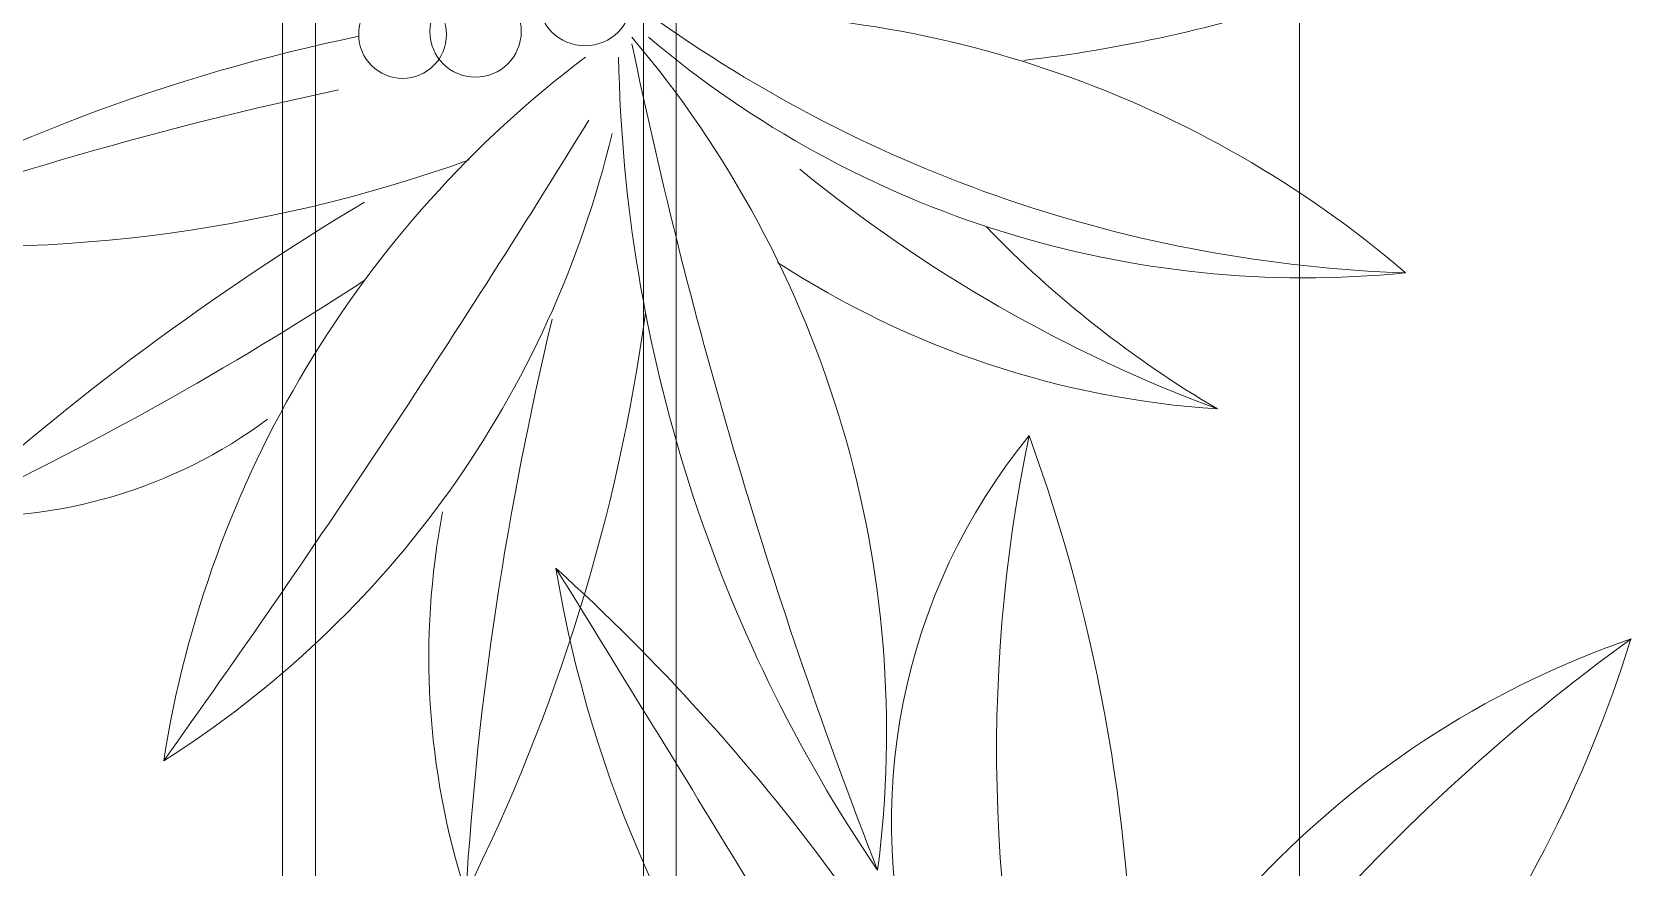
# Model space of a CAD drawing. Header units: millimetres. Extents: x 46404 to 154333, y -1327 to 55734.
# Drawn here: x 67768.6 to 68256.1, y 51857.5 to 52112.1 of the extents above; entities that cross this region are included whole.
import ezdxf

# ---------------------------------------------------------------- set-up
doc = ezdxf.new("R2010")
doc.units = ezdxf.units.MM
for name, color, linetype, lineweight in [('A-FLOR', 192, 'Continuous', 18), ('A-WALL', 113, 'Continuous', 18), ('G-IMPT-2', 8, 'Continuous', 18), ('L-PLNT', 71, 'Continuous', 18)]:
    doc.layers.add(name, color=color, linetype=linetype, lineweight=lineweight)

# ---------------------------------------------------------------- blocks, each defined once
blk = doc.blocks.new('CAY DUA VAN PHAT - CAY DUA VAN PHAT_dwg-2253781-TKCS_RAMP NKT 2 - MẶT BẰNG')
at = {"layer": 'G-IMPT-2'}
for centre, radius in [((-146.76, 465.48), 28.54), ((-126.9, 398.7), 27.88), ((-125.07, 354.24), 26.78)]:
    blk.add_circle(centre, radius, dxfattribs=at)
for centre, radius, start, end in [((5.95, 342.33), 797.16, 32.80883, 72.67027), ((1228.07, 1817.95), 1216.67, 215.97087, 241.57597), ((779.81, 1288.74), 567.56, 199.06916, 255.84865), ((519.72, 537.8), 657.82, 139.40241, 182.22196), ((-816.88, 994.26), 837.6, 324.19163, 358.05796), ((-595.85, 904.41), 619.15, 319.72962, 5.69701), ((-980.63, 631.94), 877.2, 6.61656, 18.28498), ((-734.13, 1162.59), 893.42, 320.68015, 339.59855), ((-466.22, 1185.69), 660.47, 313.95882, 329.56689), ((-453.71, 887.69), 558.16, 326.90571, 356.24571), ((478.87, -252.08), 1051.7, 89.46131, 109.98389), ((311.62, 1657.04), 940.58, 258.21063, 286.24623), ((1139.97, -402.53), 1267.2, 115.21824, 137.85612), ((354.97, 1024.5), 372.19, 230.74454, 286.70355), ((17875.27, -28108.81), 33583.9, 121.033453, 121.755144), ((300.46, -7.06), 656.38, 82.64497, 130.22753), ((-760.74, 3572.92), 3144.94, 281.76683, 291.3553), ((-128.19, 1396.14), 910.32, 271.06337, 304.27673), ((76.52, 1194.14), 756.6, 279.42347, 308.93899), ((-109.01, -621.37), 1134.17, 63.40929, 82.21971), ((-208.71, -123.73), 622.53, 32.2613, 76.62972), ((421.34, 867.87), 667.4, 217.05305, 261.06763), ((-3546.81, -5190.94), 6639.96, 54.408023, 58.453572), ((521.93, 2402.9), 2013.85, 256.40514, 266.49049), ((-904.34, 89.18), 908.72, 354.36811, 19.65628), ((254.56, 841.1), 470.86, 259.15117, 287.81968), ((960.91, 550.93), 1107.65, 191.63825, 209.82735), ((1370.35, 1164.74), 1623.62, 210.89916, 222.23434), ((-1680.14, -787.22), 2038.89, 24.96732, 33.2653), ((2080.78, 773.22), 2219.8, 191.90827, 200.38503), ((-131.34, 92.71), 300.17, 356.31182, 36.63775)]:
    blk.add_arc(centre, radius, start, end, dxfattribs=at)
blk = doc.blocks.new('CAY DUA VAN PHAT - CAY DUA VAN PHAT_dwg-V24-TKCS_RAMP NKT 2 - MẶT BẰNG')
at = {"layer": 'G-IMPT-2'}
for centre, radius in [((-146.76, 465.48), 28.54), ((-126.9, 398.7), 27.88), ((-125.07, 354.24), 26.78)]:
    blk.add_circle(centre, radius, dxfattribs=at)
for centre, radius, start, end in [((5.95, 342.33), 797.16, 32.80883, 72.67027), ((1228.07, 1817.95), 1216.67, 215.97087, 241.57597), ((779.81, 1288.74), 567.56, 199.06916, 255.84865), ((519.72, 537.8), 657.82, 139.40241, 182.22196), ((-816.88, 994.26), 837.6, 324.19163, 358.05796), ((-595.85, 904.41), 619.15, 319.72962, 5.69701), ((-980.63, 631.94), 877.2, 6.61656, 18.28498), ((-734.13, 1162.59), 893.42, 320.68015, 339.59855), ((-466.22, 1185.69), 660.47, 313.95882, 329.56689), ((-453.71, 887.69), 558.16, 326.90571, 356.24571), ((478.87, -252.08), 1051.7, 89.46131, 109.98389), ((311.62, 1657.04), 940.58, 258.21063, 286.24623), ((1139.97, -402.53), 1267.2, 115.21824, 137.85612), ((354.97, 1024.5), 372.19, 230.74454, 286.70355), ((17875.27, -28108.81), 33583.9, 121.033453, 121.755144), ((300.46, -7.06), 656.38, 82.64497, 130.22753), ((-760.74, 3572.92), 3144.94, 281.76683, 291.3553), ((-128.19, 1396.14), 910.32, 271.06337, 304.27673), ((76.52, 1194.14), 756.6, 279.42347, 308.93899), ((-109.01, -621.37), 1134.17, 63.40929, 82.21971), ((-208.71, -123.73), 622.53, 32.2613, 76.62972), ((421.34, 867.87), 667.4, 217.05305, 261.06763), ((-3546.81, -5190.94), 6639.96, 54.408023, 58.453572), ((521.93, 2402.9), 2013.85, 256.40514, 266.49049), ((-904.34, 89.18), 908.72, 354.36811, 19.65628), ((254.56, 841.1), 470.86, 259.15117, 287.81968), ((960.91, 550.93), 1107.65, 191.63825, 209.82735), ((1370.35, 1164.74), 1623.62, 210.89916, 222.23434), ((-1680.14, -787.22), 2038.89, 24.96732, 33.2653), ((2080.78, 773.22), 2219.8, 191.90827, 200.38503), ((-131.34, 92.71), 300.17, 356.31182, 36.63775)]:
    blk.add_arc(centre, radius, start, end, dxfattribs=at)
blk = doc.blocks.new('CAY DUA VAN PHAT - CAY DUA VAN PHAT-V25-TKCS_RAMP NKT 2 - MẶT BẰNG')
at = {"xscale": 0.5, "yscale": 0.5, "zscale": 0.5}
for name in ['CAY DUA VAN PHAT - CAY DUA VAN PHAT_dwg-2253781-TKCS_RAMP NKT 2 - MẶT BẰNG', 'CAY DUA VAN PHAT - CAY DUA VAN PHAT_dwg-V24-TKCS_RAMP NKT 2 - MẶT BẰNG']:
    blk.add_blockref(name, (-151.82, -370.52), dxfattribs=at)

msp = doc.modelspace()

# ---------------------------------------------------------------- linework, layer by layer
at = {"layer": 'A-FLOR'}
msp.add_line((68155.08, 50667.93), (68155.08, 53311.94), dxfattribs=at)
at = {"layer": 'A-WALL'}
for p, q in [((67845, 50547.93), (67845, 54683.33)), ((67855, 50557.93), (67855, 54683.33)), ((67955, 54683.33), (67955, 50657.93)), ((67965, 54683.33), (67965, 50667.93))]:
    msp.add_line(p, q, dxfattribs=at)

# ---------------------------------------------------------------- block references
at = {"layer": 'L-PLNT', "rotation": 269.9999999999997}
msp.add_blockref('CAY DUA VAN PHAT - CAY DUA VAN PHAT-V25-TKCS_RAMP NKT 2 - MẶT BẰNG', (68075, 51896.94), dxfattribs=at)

doc.saveas('drawing.dxf')
